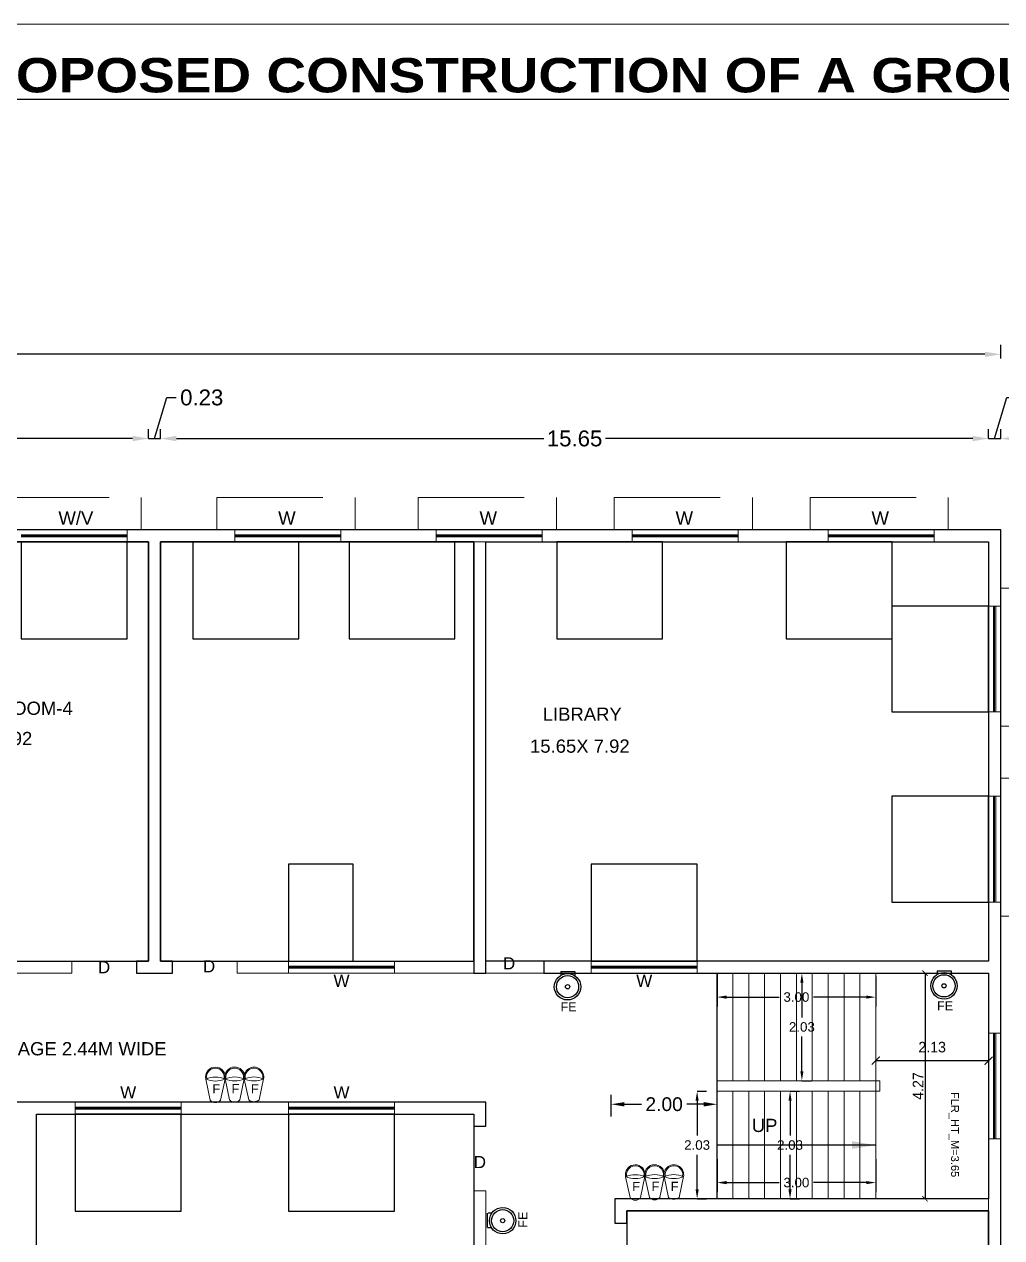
# Model space of a CAD drawing. Header units: metres. Extents: x -278 to 15491, y -352 to 277.
# Drawn here: x 15291.73 to 15310.2, y -271.93 to -248.99 of the extents above; entities that cross this region are included whole.
import ezdxf

# ---------------------------------------------------------------- set-up
doc = ezdxf.new("R2010")
doc.units = ezdxf.units.M
doc.header["$MEASUREMENT"] = 0
doc.linetypes.add('CABLIN', pattern=[0.35, 0.25, -0.1])
for name, color, linetype in [('0 @ 1', 7, 'Continuous'), ('BLK_1_FLR_1_BLT_UP_AREA', 26, 'Continuous'), ('BLK_1_FLR_1_CARPET_AREA', 25, 'Continuous'), ('BLK_1_FLR_1_EXIT_WIDTH_DOOR', 2, 'Continuous'), ('BLK_1_FLR_1_REGULAR_ROOM_1', 117, 'Continuous'), ('BLK_1_FLR_1_STAIR_2', 1, 'Continuous')]:
    doc.layers.add(name, color=color, linetype=linetype)
for name, color, linetype, lineweight in [('BLK_1_FLR_1_ROOM_1_LIGHT_VENTILATION_1', 232, 'Continuous', 30), ('BLK_1_FLR_1_STAIR_2_FLIGHT_1', 7, 'Continuous', 0), ('BLK_1_FLR_1_STAIR_2_FLIGHT_2', 7, 'Continuous', 0), ('BLK_1_FLR_1_STAIR_2_LANDING_1', 7, 'Continuous', 0)]:
    doc.layers.add(name, color=color, linetype=linetype, lineweight=lineweight)
doc.styles.add('56', font='')
doc.styles.add('M Arial', font='arial.ttf', dxfattribs={"height": 9})
doc.styles.add('PRASATH', font='FRADMCN.TTF', dxfattribs={"height": 0.2})
doc.styles.get("Standard").update_dxf_attribs({"font": 'arial.ttf'})
doc.styles.add('USA TEXT', font='GOTHIC.TTF')
doc.styles.get('56').set_extended_font_data('Arial Black')
doc.dimstyles.new('1-100-ED', dxfattribs={"dimtxt": 0.2, "dimasz": 0.15, "dimexe": 0.18, "dimexo": 0.0625, "dimgap": 0.15, "dimtad": 1, "dimzin": 0, "dimdsep": 46, "dimtxsty": 'USA TEXT', "dimblk": 'ARCHTICK', "dimcen": 0.1, "dimse1": 1, "dimse2": 1, "dimclrd": 256, "dimclrt": 256, "dimadec": 0, "dimazin": 0, "dimtfac": 1, "dimtofl": 0, "dimtmove": 0, "dimatfit": 3, "dimldrblk": 'ARCHTICK', "dimfxl": 0, "dimtolj": 1, "dimtzin": 0, "dimarcsym": 0})
doc.dimstyles.new('Annotative', dxfattribs={"dimscale": 0, "dimtxt": 0.3, "dimasz": 0.3, "dimexe": 0.18, "dimexo": 0.0625, "dimgap": 0.09, "dimtad": 0, "dimzin": 0, "dimdsep": 46, "dimtxsty": 'Standard', "dimcen": 0.09, "dimadec": 0, "dimazin": 0, "dimtfac": 1, "dimtofl": 0, "dimtmove": 0, "dimatfit": 3, "dimfxl": 0, "dimtolj": 1, "dimtzin": 0, "dimarcsym": 0})
doc.dimstyles.new('PRASATH', dxfattribs={"dimtxt": 0.2, "dimasz": 0.1, "dimexe": 0.18, "dimexo": 0.0625, "dimgap": 0.03, "dimtad": 1, "dimzin": 0, "dimdsep": 46, "dimtxsty": 'PRASATH', "dimblk": 'ARCHTICK', "dimcen": 0.09, "dimse1": 1, "dimse2": 1, "dimclrd": 253, "dimclre": 3, "dimclrt": 4, "dimadec": 0, "dimazin": 0, "dimtfac": 1, "dimtix": 1, "dimtofl": 0, "dimtmove": 1, "dimatfit": 3, "dimfxl": 0, "dimtolj": 1, "dimtzin": 0, "dimarcsym": 0})
doc.dimstyles.new('Standard$0', dxfattribs={"dimtxt": 0.5, "dimasz": 0.5, "dimexe": 0, "dimexo": 1, "dimgap": 0, "dimtad": 0, "dimdec": 4, "dimzin": 0, "dimdsep": 46, "dimlunit": 4, "dimtxsty": 'Standard', "dimcen": 0.09, "dimadec": 0, "dimazin": 0, "dimtfac": 1, "dimtdec": 4, "dimtofl": 0, "dimtmove": 0, "dimatfit": 3, "dimfxl": 0, "dimtolj": 1, "dimtzin": 0, "dimarcsym": 0})

# ---------------------------------------------------------------- blocks, each defined once
blk = doc.blocks.new('*D106')
at = {"color": 0, "lineweight": -2, "ltscale": 10}
for p, q in [((15288.157, -256.823), (15288.157, -256.643)), ((15294.077, -256.823), (15294.077, -256.643)), ((15288.457, -256.823), (15290.639, -256.823)), ((15293.777, -256.823), (15291.595, -256.823))]:
    blk.add_line(p, q, dxfattribs=at)
at = {"color": 0, "lineweight": 0, "ltscale": 10}
for points in [[(15288.457, -256.773), (15288.457, -256.873), (15288.157, -256.823)], [(15293.777, -256.773), (15293.777, -256.873), (15294.077, -256.823)]]:
    blk.add_solid(points, dxfattribs=at)
at = {"layer": 'Defpoints', "color": 0, "lineweight": 0, "ltscale": 10}
for p in [(15288.157, -256.823), (15294.077, -256.823), (15294.077, -256.823)]:
    blk.add_point(p, dxfattribs=at)
at = {"color": 0, "lineweight": 0, "ltscale": 10, "insert": (15291.117, -256.823), "char_height": 0.3, "attachment_point": 5}
blk.add_mtext('\\A1;5.92', dxfattribs=at)
blk = doc.blocks.new('*D107')
at = {"color": 0, "lineweight": -2, "ltscale": 10}
for p, q in [((15294.192, -256.823), (15294.424, -256.048)), ((15294.424, -256.048), (15294.604, -256.048)), ((15294.077, -256.823), (15294.077, -256.643)), ((15294.306, -256.823), (15294.306, -256.643)), ((15293.777, -256.823), (15293.477, -256.823)), ((15294.077, -256.823), (15294.306, -256.823)), ((15294.606, -256.823), (15294.906, -256.823))]:
    blk.add_line(p, q, dxfattribs=at)
at = {"color": 0, "lineweight": 0, "ltscale": 10}
for points in [[(15293.777, -256.773), (15293.777, -256.873), (15294.077, -256.823)], [(15294.606, -256.773), (15294.606, -256.873), (15294.306, -256.823)]]:
    blk.add_solid(points, dxfattribs=at)
at = {"layer": 'Defpoints', "color": 0, "lineweight": 0, "ltscale": 10}
for p in [(15294.077, -256.823), (15294.306, -256.823), (15294.306, -256.823)]:
    blk.add_point(p, dxfattribs=at)
at = {"color": 0, "lineweight": 0, "ltscale": 10, "insert": (15295.084, -256.048), "char_height": 0.3, "attachment_point": 5}
blk.add_mtext('\\A1;0.23', dxfattribs=at)
blk = doc.blocks.new('*D108')
at = {"color": 0, "lineweight": -2, "ltscale": 10}
for p, q in [((15294.306, -256.823), (15294.306, -256.643)), ((15309.956, -256.823), (15309.956, -256.643)), ((15294.606, -256.823), (15301.548, -256.823)), ((15309.656, -256.823), (15302.714, -256.823))]:
    blk.add_line(p, q, dxfattribs=at)
at = {"color": 0, "lineweight": 0, "ltscale": 10}
for points in [[(15294.606, -256.773), (15294.606, -256.873), (15294.306, -256.823)], [(15309.656, -256.773), (15309.656, -256.873), (15309.956, -256.823)]]:
    blk.add_solid(points, dxfattribs=at)
at = {"layer": 'Defpoints', "color": 0, "lineweight": 0, "ltscale": 10}
for p in [(15294.306, -256.823), (15309.956, -256.823), (15309.956, -256.823)]:
    blk.add_point(p, dxfattribs=at)
at = {"color": 0, "lineweight": 0, "ltscale": 10, "insert": (15302.131, -256.823), "char_height": 0.3, "attachment_point": 5}
blk.add_mtext('\\A1;15.65', dxfattribs=at)
blk = doc.blocks.new('*D109')
at = {"color": 0, "lineweight": -2, "ltscale": 10}
for p, q in [((15310.07, -256.823), (15310.303, -256.048)), ((15310.303, -256.048), (15310.483, -256.048)), ((15309.956, -256.823), (15309.956, -256.643)), ((15310.185, -256.823), (15310.185, -256.643)), ((15309.656, -256.823), (15309.356, -256.823)), ((15309.956, -256.823), (15310.185, -256.823)), ((15310.485, -256.823), (15310.785, -256.823))]:
    blk.add_line(p, q, dxfattribs=at)
at = {"color": 0, "lineweight": 0, "ltscale": 10}
for points in [[(15309.656, -256.773), (15309.656, -256.873), (15309.956, -256.823)], [(15310.485, -256.773), (15310.485, -256.873), (15310.185, -256.823)]]:
    blk.add_solid(points, dxfattribs=at)
at = {"layer": 'Defpoints', "color": 0, "lineweight": 0, "ltscale": 10}
for p in [(15309.956, -256.823), (15310.185, -256.823), (15310.185, -256.823)]:
    blk.add_point(p, dxfattribs=at)
at = {"color": 0, "lineweight": 0, "ltscale": 10, "insert": (15310.962, -256.048), "char_height": 0.3, "attachment_point": 5}
blk.add_mtext('\\A1;0.23', dxfattribs=at)
blk = doc.blocks.new('*D117')
at = {"color": 0, "lineweight": -2, "ltscale": 10}
for p, q in [((15269.482, -255.308), (15269.482, -255.051)), ((15310.185, -255.308), (15310.185, -255.051)), ((15269.782, -255.231), (15289.232, -255.231)), ((15309.885, -255.231), (15290.435, -255.231))]:
    blk.add_line(p, q, dxfattribs=at)
at = {"color": 0, "lineweight": 0, "ltscale": 10}
for points in [[(15269.782, -255.181), (15269.782, -255.281), (15269.482, -255.231)], [(15309.885, -255.181), (15309.885, -255.281), (15310.185, -255.231)]]:
    blk.add_solid(points, dxfattribs=at)
at = {"layer": 'Defpoints', "color": 0, "lineweight": 0, "ltscale": 10}
for p in [(15310.185, -255.231), (15269.482, -255.371), (15310.185, -255.371)]:
    blk.add_point(p, dxfattribs=at)
at = {"color": 0, "lineweight": 0, "ltscale": 10, "insert": (15289.833, -255.231), "char_height": 0.3, "attachment_point": 5}
blk.add_mtext('\\A1;40.70', dxfattribs=at)
blk = doc.blocks.new('GRT')
for p, q in [((5950.794, 119.102), (5950.794, 118.996)), ((5951.195, 118.984), (5951.195, 119.09))]:
    blk.add_line(p, q)
at = {"linetype": 'ByBlock', "ltscale": 0.5}
blk.add_line((5950.794, 119.102), (5951.195, 119.102), dxfattribs=at)
for radius in [0.367, 0.308, 0.0591]:
    blk.add_circle((5950.985, 118.683), radius)
blk = doc.blocks.new('GRYTI')
at = {"lineweight": 0, "xscale": 0.6810746850801825, "yscale": 0.6810746850801825, "zscale": 0.6810746850801825}
blk.add_blockref('GRT', (11224.832, -379.269), dxfattribs=at)
at = {"lineweight": 0}
blk.add_text('FE', height=0.1703, dxfattribs=at).set_placement((15277.764, -298.902))
blk = doc.blocks.new('GDFG')
at = {"lineweight": 0}
for p, q in [((5950.518, 117.918), (5950.628, 117.402)), ((5950.993, 117.919), (5950.884, 117.402)), ((5950.993, 117.92), (5951.103, 117.403)), ((5951.468, 117.921), (5951.358, 117.403)), ((5951.468, 117.919), (5951.577, 117.403)), ((5951.943, 117.92), (5951.833, 117.403))]:
    blk.add_line(p, q, dxfattribs=at)
for centre, radius, start, end in [((5950.756, 117.968), 0.243, 12.1056, 192.1056), ((5950.756, 117.968), 0.218, 349.6094, 190.4871), ((5951.231, 117.97), 0.243, 12.1056, 192.1056), ((5951.231, 117.969), 0.218, 349.6094, 190.4871), ((5951.705, 117.969), 0.243, 347.6799, 192.1056), ((5951.706, 117.968), 0.218, 349.6094, 190.4871), ((5950.757, 117.374), 0.594, 66.533, 113.6815), ((5950.757, 118.464), 0.594, 246.3185, 293.467), ((5951.232, 117.376), 0.594, 66.533, 113.6815), ((5951.232, 118.466), 0.594, 246.3185, 293.467), ((5950.756, 117.968), 0.243, 347.6799, 348.8895), ((5951.706, 117.375), 0.594, 66.533, 113.6815), ((5951.231, 117.97), 0.243, 347.6799, 348.3201), ((5951.706, 118.465), 0.594, 246.3185, 293.467)]:
    blk.add_arc(centre, radius, start, end, dxfattribs=at)
at = {"lineweight": 0, "char_height": 0.22858, "attachment_point": 1, "style": 'M Arial'}
for insert in [(5950.408, 117.791), (5950.883, 117.793), (5951.357, 117.792)]:
    blk.add_mtext_dynamic_manual_height_columns('{\\W3.054932; }F', width=0.69628, gutter_width=1.143, heights=[0], dxfattribs=dict(at, insert=insert))
blk = doc.blocks.new('*D306')
at = {"layer": 'BLK_1_FLR_1_EXIT_WIDTH_DOOR', "color": 2, "lineweight": -2, "ltscale": 10}
for p, q in [((15302.823, -269.638), (15302.823, -269.229)), ((15304.823, -269.638), (15304.823, -269.229)), ((15303.073, -269.409), (15303.393, -269.409)), ((15304.573, -269.409), (15304.252, -269.409))]:
    blk.add_line(p, q, dxfattribs=at)
at = {"layer": 'BLK_1_FLR_1_EXIT_WIDTH_DOOR', "color": 2, "lineweight": 0, "ltscale": 10}
for points in [[(15303.073, -269.368), (15303.073, -269.451), (15302.823, -269.409)], [(15304.573, -269.368), (15304.573, -269.451), (15304.823, -269.409)]]:
    blk.add_solid(points, dxfattribs=at)
at = {"layer": 'Defpoints', "color": 0, "lineweight": 0, "ltscale": 10}
for p in [(15304.823, -269.409), (15302.823, -269.701), (15304.823, -269.701)]:
    blk.add_point(p, dxfattribs=at)
at = {"layer": 'BLK_1_FLR_1_EXIT_WIDTH_DOOR', "color": 2, "lineweight": -2, "ltscale": 10, "insert": (15303.823, -269.409), "char_height": 0.26, "attachment_point": 5}
blk.add_mtext('\\A1;2.00', dxfattribs=at)
blk = doc.blocks.new('_ArchTick')
at = {"color": 0, "linetype": 'ByBlock', "const_width": 0.15}
blk.add_lwpolyline([(-0.5, -0.5), (0.5, 0.5)], dxfattribs=at)
blk = doc.blocks.new('*D307')
at = {"layer": 'BLK_1_FLR_1_STAIR_2_LANDING_1', "color": 2, "lineweight": -2}
blk.add_line((15309.956, -268.585), (15307.823, -268.585), dxfattribs=at)
at = {"layer": 'Defpoints', "color": 0, "lineweight": 0}
for p in [(15307.823, -268.526), (15307.823, -268.585), (15309.956, -268.526)]:
    blk.add_point(p, dxfattribs=at)
at = {"layer": 'BLK_1_FLR_1_STAIR_2_LANDING_1', "color": 2, "lineweight": -2, "xscale": 0.15, "yscale": 0.15, "zscale": 0.15, "rotation": 180}
blk.add_blockref('_ArchTick', (15307.823, -268.585), dxfattribs=at)
at = {"layer": 'BLK_1_FLR_1_STAIR_2_LANDING_1', "color": 2, "lineweight": -2, "xscale": 0.15, "yscale": 0.15, "zscale": 0.15}
blk.add_blockref('_ArchTick', (15309.956, -268.585), dxfattribs=at)
at = {"layer": 'BLK_1_FLR_1_STAIR_2_LANDING_1', "color": 2, "insert": (15308.889, -268.33), "char_height": 0.2, "attachment_point": 5, "style": 'USA TEXT'}
blk.add_mtext('\\A1;2.13', dxfattribs=at)
blk = doc.blocks.new('*D308')
at = {"layer": 'BLK_1_FLR_1_STAIR_2_FLIGHT_1', "color": 0, "linetype": 'Continuous', "lineweight": -2}
for p, q in [((15306.203, -269.164), (15306.383, -269.164)), ((15306.203, -271.197), (15306.383, -271.197))]:
    blk.add_line(p, q, dxfattribs=at)
at = {"layer": 'BLK_1_FLR_1_STAIR_2_FLIGHT_1', "color": 0, "lineweight": -2}
for p, q in [((15306.203, -269.344), (15306.203, -269.999)), ((15306.203, -271.017), (15306.203, -270.363))]:
    blk.add_line(p, q, dxfattribs=at)
at = {"layer": 'BLK_1_FLR_1_STAIR_2_FLIGHT_1', "color": 0, "linetype": 'Continuous', "lineweight": 0}
for points in [[(15306.173, -269.344), (15306.233, -269.344), (15306.203, -269.164)], [(15306.173, -271.017), (15306.233, -271.017), (15306.203, -271.197)]]:
    blk.add_solid(points, dxfattribs=at)
at = {"layer": 'Defpoints', "color": 0, "linetype": 'Continuous', "lineweight": 0}
for p in [(15306.203, -269.164), (15306.203, -271.197), (15306.203, -271.197)]:
    blk.add_point(p, dxfattribs=at)
at = {"layer": 'BLK_1_FLR_1_STAIR_2_FLIGHT_1', "color": 0, "linetype": 'Continuous', "insert": (15306.203, -270.181), "char_height": 0.18, "attachment_point": 5}
blk.add_mtext('\\A1;2.03', dxfattribs=at)
blk = doc.blocks.new('*D309')
at = {"layer": 'BLK_1_FLR_1_STAIR_2_LANDING_1', "color": 1, "lineweight": -2}
blk.add_line((15308.755, -266.931), (15308.755, -271.197), dxfattribs=at)
at = {"layer": 'Defpoints', "color": 0, "lineweight": 0}
for p in [(15308.759, -266.931), (15308.755, -271.197), (15308.759, -271.197)]:
    blk.add_point(p, dxfattribs=at)
at = {"layer": 'BLK_1_FLR_1_STAIR_2_LANDING_1', "color": 1, "lineweight": -2, "xscale": 0.1, "yscale": 0.1, "zscale": 0.1}
for p, rotation in [((15308.755, -266.931), 90), ((15308.755, -271.197), 270)]:
    blk.add_blockref('_ArchTick', p, dxfattribs=dict(at, rotation=rotation))
at = {"layer": 'BLK_1_FLR_1_STAIR_2_LANDING_1', "color": 1, "insert": (15308.623, -269.064), "char_height": 0.2, "attachment_point": 5, "rotation": 90, "style": 'PRASATH'}
blk.add_mtext('\\A1;4.27', dxfattribs=at)
blk = doc.blocks.new('*D310')
at = {"layer": 'BLK_1_FLR_1_STAIR_2_FLIGHT_2', "color": 0, "linetype": 'Continuous', "lineweight": -2}
for p, q in [((15306.427, -266.931), (15306.607, -266.931)), ((15306.427, -268.965), (15306.607, -268.965))]:
    blk.add_line(p, q, dxfattribs=at)
at = {"layer": 'BLK_1_FLR_1_STAIR_2_FLIGHT_2', "color": 0, "lineweight": -2}
for p, q in [((15306.427, -267.111), (15306.427, -267.766)), ((15306.427, -268.785), (15306.427, -268.13))]:
    blk.add_line(p, q, dxfattribs=at)
at = {"layer": 'BLK_1_FLR_1_STAIR_2_FLIGHT_2', "color": 0, "linetype": 'Continuous', "lineweight": 0}
for points in [[(15306.397, -267.111), (15306.457, -267.111), (15306.427, -266.931)], [(15306.397, -268.785), (15306.457, -268.785), (15306.427, -268.965)]]:
    blk.add_solid(points, dxfattribs=at)
at = {"layer": 'Defpoints', "color": 0, "linetype": 'Continuous', "lineweight": 0}
for p in [(15306.427, -266.931), (15306.427, -268.965), (15306.427, -268.965)]:
    blk.add_point(p, dxfattribs=at)
at = {"layer": 'BLK_1_FLR_1_STAIR_2_FLIGHT_2', "color": 0, "linetype": 'Continuous', "insert": (15306.427, -267.948), "char_height": 0.18, "attachment_point": 5}
blk.add_mtext('\\A1;2.03', dxfattribs=at)
blk = doc.blocks.new('*D311')
at = {"layer": 'BLK_1_FLR_1_STAIR_2_FLIGHT_2', "color": 0, "linetype": 'Continuous', "lineweight": -2}
for p, q in [((15304.823, -266.943), (15304.823, -267.563)), ((15307.823, -266.993), (15307.823, -267.563))]:
    blk.add_line(p, q, dxfattribs=at)
at = {"layer": 'BLK_1_FLR_1_STAIR_2_FLIGHT_2', "color": 0, "lineweight": -2}
for p, q in [((15305.003, -267.383), (15305.999, -267.383)), ((15307.643, -267.383), (15306.646, -267.383))]:
    blk.add_line(p, q, dxfattribs=at)
at = {"layer": 'BLK_1_FLR_1_STAIR_2_FLIGHT_2', "color": 0, "linetype": 'Continuous', "lineweight": 0}
for points in [[(15305.003, -267.353), (15305.003, -267.413), (15304.823, -267.383)], [(15307.643, -267.353), (15307.643, -267.413), (15307.823, -267.383)]]:
    blk.add_solid(points, dxfattribs=at)
at = {"layer": 'Defpoints', "color": 0, "linetype": 'Continuous', "lineweight": 0}
for p in [(15304.823, -266.88), (15307.823, -266.931), (15307.823, -267.383)]:
    blk.add_point(p, dxfattribs=at)
at = {"layer": 'BLK_1_FLR_1_STAIR_2_FLIGHT_2', "color": 0, "linetype": 'Continuous', "insert": (15306.323, -267.383), "char_height": 0.18, "attachment_point": 5}
blk.add_mtext('\\A1;3.00', dxfattribs=at)
blk = doc.blocks.new('*D312')
at = {"layer": 'BLK_1_FLR_1_STAIR_2', "color": 0, "linetype": 'Continuous', "lineweight": -2}
for p, q in [((15304.447, -269.164), (15304.627, -269.164)), ((15304.447, -271.197), (15304.627, -271.197))]:
    blk.add_line(p, q, dxfattribs=at)
at = {"layer": 'BLK_1_FLR_1_STAIR_2', "color": 0, "lineweight": -2}
for p, q in [((15304.447, -269.344), (15304.447, -269.999)), ((15304.447, -271.017), (15304.447, -270.363))]:
    blk.add_line(p, q, dxfattribs=at)
at = {"layer": 'BLK_1_FLR_1_STAIR_2', "color": 0, "linetype": 'Continuous', "lineweight": 0}
for points in [[(15304.417, -269.344), (15304.477, -269.344), (15304.447, -269.164)], [(15304.417, -271.017), (15304.477, -271.017), (15304.447, -271.197)]]:
    blk.add_solid(points, dxfattribs=at)
at = {"layer": 'Defpoints', "color": 0, "linetype": 'Continuous', "lineweight": 0}
for p in [(15304.447, -269.164), (15304.447, -271.197), (15304.447, -271.197)]:
    blk.add_point(p, dxfattribs=at)
at = {"layer": 'BLK_1_FLR_1_STAIR_2', "color": 0, "linetype": 'Continuous', "insert": (15304.447, -270.181), "char_height": 0.18, "attachment_point": 5}
blk.add_mtext('\\A1;2.03', dxfattribs=at)
blk = doc.blocks.new('*D313')
at = {"layer": 'BLK_1_FLR_1_STAIR_2_FLIGHT_1', "color": 0, "linetype": 'Continuous', "lineweight": -2}
for p, q in [((15304.823, -270.45), (15304.823, -271.07)), ((15307.823, -270.45), (15307.823, -271.07))]:
    blk.add_line(p, q, dxfattribs=at)
at = {"layer": 'BLK_1_FLR_1_STAIR_2_FLIGHT_1', "color": 0, "lineweight": -2}
for p, q in [((15305.003, -270.89), (15305.999, -270.89)), ((15307.643, -270.89), (15306.646, -270.89))]:
    blk.add_line(p, q, dxfattribs=at)
at = {"layer": 'BLK_1_FLR_1_STAIR_2_FLIGHT_1', "color": 0, "linetype": 'Continuous', "lineweight": 0}
for points in [[(15305.003, -270.86), (15305.003, -270.92), (15304.823, -270.89)], [(15307.643, -270.86), (15307.643, -270.92), (15307.823, -270.89)]]:
    blk.add_solid(points, dxfattribs=at)
at = {"layer": 'Defpoints', "color": 0, "linetype": 'Continuous', "lineweight": 0}
for p in [(15304.823, -270.387), (15307.823, -270.387), (15307.823, -270.89)]:
    blk.add_point(p, dxfattribs=at)
at = {"layer": 'BLK_1_FLR_1_STAIR_2_FLIGHT_1', "color": 0, "linetype": 'Continuous', "insert": (15306.323, -270.89), "char_height": 0.18, "attachment_point": 5}
blk.add_mtext('\\A1;3.00', dxfattribs=at)

msp = doc.modelspace()

# ---------------------------------------------------------------- linework, layer by layer
at = {"linetype": 'CABLIN', "lineweight": 0, "ltscale": 8}
for p, q in [((15291.332, -257.939), (15293.942, -257.939)), ((15293.942, -257.939), (15293.942, -258.549)), ((15295.371, -258.549), (15295.371, -257.939)), ((15295.371, -257.939), (15297.981, -257.939)), ((15297.981, -257.939), (15297.981, -258.549)), ((15299.177, -258.549), (15299.177, -257.939)), ((15299.177, -257.939), (15301.787, -257.939)), ((15301.787, -257.939), (15301.787, -258.549)), ((15302.882, -258.549), (15302.882, -257.939)), ((15302.882, -257.939), (15305.491, -257.939)), ((15305.491, -257.939), (15305.491, -258.549)), ((15306.585, -258.549), (15306.585, -257.939)), ((15306.585, -257.939), (15309.194, -257.939)), ((15309.194, -257.939), (15309.194, -258.549)), ((15310.185, -259.651), (15310.795, -259.651)), ((15310.795, -262.261), (15310.185, -262.261)), ((15310.185, -263.246), (15310.795, -263.246)), ((15310.795, -265.855), (15310.185, -265.855))]:
    msp.add_line(p, q, dxfattribs=at)
at = {"lineweight": 0}
for p, q in [((15310.185, -258.549), (15269.482, -258.549)), ((15310.185, -258.549), (15310.185, -288.569)), ((15288.157, -258.778), (15294.077, -258.778)), ((15294.077, -266.702), (15294.077, -258.778)), ((15294.306, -266.702), (15294.306, -258.778)), ((15294.306, -258.778), (15309.956, -258.778)), ((15309.956, -258.778), (15309.956, -266.702)), ((15289.606, -266.702), (15292.629, -266.702)), ((15292.629, -266.931), (15292.629, -266.702)), ((15293.849, -266.702), (15294.077, -266.702)), ((15293.849, -266.931), (15293.849, -266.702)), ((15294.306, -266.702), (15294.534, -266.702)), ((15294.534, -266.931), (15294.534, -266.702)), ((15295.754, -266.702), (15300.226, -266.702)), ((15295.754, -266.931), (15295.754, -266.702)), ((15301.547, -266.702), (15309.956, -266.702)), ((15289.606, -266.931), (15292.629, -266.931)), ((15293.849, -266.931), (15294.534, -266.931)), ((15295.754, -266.931), (15309.956, -266.931)), ((15309.956, -266.931), (15309.956, -288.341)), ((15304.823, -268.965), (15307.899, -268.965)), ((15307.899, -269.164), (15307.899, -268.965)), ((15304.823, -269.164), (15307.899, -269.164)), ((15291.502, -269.369), (15300.455, -269.369)), ((15300.455, -269.369), (15300.455, -269.826)), ((15291.959, -277.521), (15291.959, -269.597)), ((15300.226, -269.597), (15291.959, -269.597)), ((15300.226, -269.597), (15300.226, -269.826)), ((15300.455, -269.826), (15300.225, -269.826)), ((15300.455, -271.046), (15300.225, -271.046)), ((15300.226, -271.046), (15300.226, -276.073)), ((15300.455, -271.046), (15300.455, -276.073)), ((15309.956, -271.197), (15302.893, -271.197)), ((15302.893, -271.197), (15302.893, -271.655)), ((15309.956, -271.426), (15303.121, -271.426)), ((15303.121, -271.426), (15303.121, -271.655))]:
    msp.add_line(p, q, dxfattribs=at)
at = {"lineweight": 0, "ltscale": 10}
for p, q in [((15293.672, -258.778), (15293.672, -258.549)), ((15295.711, -258.778), (15295.711, -258.549)), ((15297.711, -258.778), (15297.711, -258.549)), ((15299.517, -258.778), (15299.517, -258.549)), ((15301.517, -258.778), (15301.517, -258.549)), ((15303.221, -258.778), (15303.221, -258.549)), ((15305.221, -258.778), (15305.221, -258.549)), ((15306.924, -258.778), (15306.924, -258.549)), ((15308.924, -258.778), (15308.924, -258.549)), ((15291.672, -258.644), (15293.672, -258.644)), ((15291.672, -258.664), (15293.672, -258.664)), ((15291.672, -258.684), (15293.672, -258.684)), ((15295.711, -258.644), (15297.711, -258.644)), ((15295.711, -258.664), (15297.711, -258.664)), ((15295.711, -258.684), (15297.711, -258.684)), ((15299.517, -258.644), (15301.517, -258.644)), ((15299.517, -258.664), (15301.517, -258.664)), ((15299.517, -258.684), (15301.517, -258.684)), ((15303.221, -258.644), (15305.221, -258.644)), ((15303.221, -258.664), (15305.221, -258.664)), ((15303.221, -258.684), (15305.221, -258.684)), ((15306.924, -258.644), (15308.924, -258.644)), ((15306.924, -258.664), (15308.924, -258.664)), ((15306.924, -258.684), (15308.924, -258.684)), ((15309.956, -259.991), (15310.185, -259.991)), ((15310.05, -259.991), (15310.05, -261.991)), ((15310.07, -259.991), (15310.07, -261.991)), ((15310.09, -259.991), (15310.09, -261.991)), ((15309.956, -261.991), (15310.185, -261.991)), ((15309.956, -263.586), (15310.185, -263.586)), ((15310.05, -263.586), (15310.05, -265.586)), ((15310.07, -263.586), (15310.07, -265.586)), ((15310.09, -263.586), (15310.09, -265.586)), ((15309.956, -265.586), (15310.185, -265.586)), ((15296.726, -266.702), (15296.726, -266.931)), ((15298.726, -266.796), (15296.726, -266.796)), ((15298.726, -266.702), (15298.726, -266.931)), ((15300.456, -266.702), (15300.456, -266.931)), ((15301.547, -266.702), (15301.547, -266.931)), ((15302.447, -266.702), (15302.447, -266.931)), ((15304.447, -266.796), (15302.447, -266.796)), ((15304.447, -266.702), (15304.447, -266.931)), ((15298.726, -266.816), (15296.726, -266.816)), ((15298.726, -266.836), (15296.726, -266.836)), ((15304.447, -266.816), (15302.447, -266.816)), ((15304.447, -266.836), (15302.447, -266.836)), ((15309.956, -268.064), (15310.185, -268.064)), ((15310.05, -270.064), (15310.05, -268.064)), ((15310.07, -270.064), (15310.07, -268.064)), ((15310.09, -270.064), (15310.09, -268.064)), ((15292.694, -269.369), (15292.694, -269.597)), ((15294.694, -269.463), (15292.694, -269.463)), ((15294.694, -269.483), (15292.694, -269.483)), ((15294.694, -269.503), (15292.694, -269.503)), ((15294.694, -269.369), (15294.694, -269.597)), ((15296.726, -269.369), (15296.726, -269.597)), ((15298.726, -269.463), (15296.726, -269.463)), ((15298.726, -269.483), (15296.726, -269.483)), ((15298.726, -269.503), (15296.726, -269.503)), ((15298.726, -269.369), (15298.726, -269.597)), ((15309.956, -270.064), (15310.185, -270.064)), ((15302.893, -271.655), (15303.121, -271.655))]:
    msp.add_line(p, q, dxfattribs=at)
msp.add_lwpolyline([(15262.322, -248.991), (15382.947, -248.991), (15382.947, -334.031), (15262.322, -334.031)], close=True, dxfattribs=at)
at = {"color": 1, "lineweight": 0, "ltscale": 10}
for centre, radius, start, end in [((15295.342, -269.255), 0.123, 217.2061, 322.7939), ((15295.706, -269.236), 0.134, 222.9256, 317.0744), ((15296.071, -269.192), 0.168, 234.2866, 305.7134), ((15303.278, -271.101), 0.123, 217.2061, 322.7939), ((15303.643, -271.083), 0.134, 222.9256, 317.0744), ((15304.007, -271.038), 0.168, 234.2866, 305.7134)]:
    msp.add_arc(centre, radius, start, end, dxfattribs=at)
at = {"layer": 'BLK_1_FLR_1_BLT_UP_AREA', "color": 26}
msp.add_lwpolyline([(15288.378, -288.569), (15288.378, -276.226), (15291.73, -276.226), (15291.73, -288.569), (15310.185, -288.569), (15310.185, -258.549), (15269.482, -258.549), (15269.482, -288.569)], close=True, dxfattribs=at)
at = {"layer": 'BLK_1_FLR_1_CARPET_AREA', "color": 15}
for points in [[(15288.157, -258.778), (15294.077, -258.778), (15294.077, -266.702), (15293.849, -266.702), (15293.849, -266.931), (15294.534, -266.931), (15294.534, -266.702), (15294.306, -266.702), (15294.306, -258.778), (15300.226, -258.778), (15300.226, -266.931), (15300.456, -266.931), (15300.456, -258.778), (15309.956, -258.778), (15309.956, -266.702), (15301.547, -266.702), (15301.547, -266.931), (15309.956, -266.931), (15309.956, -271.197), (15302.893, -271.197), (15302.893, -271.655), (15303.121, -271.655), (15303.121, -271.426), (15309.956, -271.426), (15309.956, -279.321)], [(15291.959, -277.521), (15291.959, -269.597), (15300.226, -269.597), (15300.226, -269.826), (15300.455, -269.826), (15300.455, -269.369), (15291.502, -269.369)]]:
    msp.add_lwpolyline(points, dxfattribs=at)
at = {"layer": 'BLK_1_FLR_1_REGULAR_ROOM_1', "color": 3}
for points in [[(15288.157, -266.702), (15294.077, -266.702), (15294.077, -258.778), (15288.157, -258.778)], [(15294.306, -266.702), (15300.226, -266.702), (15300.226, -258.778), (15294.306, -258.778)], [(15300.456, -258.778), (15309.956, -258.778), (15309.956, -266.702), (15300.456, -266.702)], [(15291.959, -269.597), (15300.226, -269.597), (15300.226, -277.521), (15291.959, -277.521)], [(15303.121, -279.321), (15309.956, -279.321), (15309.956, -271.426), (15303.121, -271.426)]]:
    msp.add_lwpolyline(points, close=True, dxfattribs=at)
at = {"layer": 'BLK_1_FLR_1_ROOM_1_LIGHT_VENTILATION_1', "color": 1}
for points in [[(15293.672, -258.778), (15291.672, -258.778), (15291.672, -260.608), (15293.672, -260.608)], [(15296.917, -258.778), (15294.917, -258.778), (15294.917, -260.608), (15296.917, -260.608)], [(15299.868, -258.778), (15297.868, -258.778), (15297.868, -260.608), (15299.868, -260.608)], [(15303.794, -258.778), (15301.794, -258.778), (15301.794, -260.608), (15303.794, -260.608)], [(15308.131, -258.778), (15306.131, -258.778), (15306.131, -260.608), (15308.131, -260.608)], [(15309.956, -261.991), (15309.956, -259.991), (15308.126, -259.991), (15308.126, -261.991)], [(15309.956, -265.586), (15309.956, -263.586), (15308.126, -263.586), (15308.126, -265.586)], [(15297.946, -264.872), (15296.726, -264.872), (15296.726, -266.702), (15297.946, -266.702)], [(15304.447, -264.872), (15302.447, -264.872), (15302.447, -266.702), (15304.447, -266.702)], [(15294.694, -269.597), (15292.694, -269.597), (15292.694, -271.427), (15294.694, -271.427)], [(15298.726, -269.597), (15296.726, -269.597), (15296.726, -271.427), (15298.726, -271.427)]]:
    msp.add_lwpolyline(points, close=True, dxfattribs=at)
at = {"layer": 'BLK_1_FLR_1_STAIR_2', "linetype": 'Continuous'}
msp.add_lwpolyline([(15304.823, -266.931), (15309.956, -266.931), (15309.956, -271.197), (15304.823, -271.197)], close=True, dxfattribs=at)
at = {"layer": 'BLK_1_FLR_1_STAIR_2_FLIGHT_1', "color": 7, "linetype": 'Continuous'}
for p, q in [((15304.823, -271.197), (15304.823, -269.164)), ((15305.123, -271.197), (15305.123, -269.164)), ((15305.423, -271.197), (15305.423, -269.164)), ((15305.723, -271.197), (15305.723, -269.164)), ((15306.023, -271.197), (15306.023, -269.164)), ((15306.323, -271.197), (15306.323, -269.164)), ((15306.623, -271.197), (15306.623, -269.164)), ((15306.923, -271.197), (15306.923, -269.164)), ((15307.223, -271.197), (15307.223, -269.164)), ((15307.523, -271.197), (15307.523, -269.164)), ((15307.823, -271.197), (15307.823, -269.164))]:
    msp.add_line(p, q, dxfattribs=at)
msp.add_lwpolyline([(15304.823, -269.164), (15307.823, -269.164), (15307.823, -271.197), (15304.823, -271.197)], close=True, dxfattribs=at)
at = {"layer": 'BLK_1_FLR_1_STAIR_2_FLIGHT_2', "color": 7, "linetype": 'Continuous'}
for p, q in [((15304.823, -268.965), (15304.823, -266.931)), ((15305.123, -268.965), (15305.123, -266.931)), ((15305.423, -268.965), (15305.423, -266.931)), ((15305.723, -268.965), (15305.723, -266.931)), ((15306.023, -268.965), (15306.023, -266.931)), ((15306.323, -268.965), (15306.323, -266.931)), ((15306.623, -268.965), (15306.623, -266.931)), ((15306.923, -268.965), (15306.923, -266.931)), ((15307.223, -268.965), (15307.223, -266.931)), ((15307.523, -268.965), (15307.523, -266.931)), ((15307.823, -268.965), (15307.823, -266.931))]:
    msp.add_line(p, q, dxfattribs=at)
msp.add_lwpolyline([(15304.823, -268.965), (15307.823, -268.965), (15307.823, -266.931), (15304.823, -266.931)], close=True, dxfattribs=at)
at = {"layer": 'BLK_1_FLR_1_STAIR_2_LANDING_1', "color": 7, "linetype": 'Continuous'}
msp.add_lwpolyline([(15307.823, -266.931), (15309.956, -266.931), (15309.956, -271.197), (15307.823, -271.197)], close=True, dxfattribs=at)

# ---------------------------------------------------------------- block references
at = {"lineweight": 0}
for p in [(24.101, 31.25), (31.216, 31.267)]:
    msp.add_blockref('GRYTI', p, dxfattribs=at)
at = {"lineweight": 0, "xscale": 0.7676134473131045, "yscale": 0.7676134473131045, "zscale": 0.7676134473131045}
for p in [(10727.462, -359.448), (10735.398, -361.294)]:
    msp.add_blockref('GDFG', p, dxfattribs=at)
at = {"lineweight": 0, "rotation": 90}
msp.add_blockref('GRYTI', (15002.335, -15549.507), dxfattribs=at)

# ---------------------------------------------------------------- texts
at = {"style": '56'}
msp.add_text('%%U PLAN SHOWING THE PROPOSED CONSTRUCTION OF A GROUND FLOOR, FIRST FLOOR AND SECOND FLOOR  OF A SCHOOL BUILDING ', height=0.65, dxfattribs=at).set_placement((15278.985, -250.279))
at = {"lineweight": 0}
for s, height, p in [('W/V', 0.25, (15292.376, -258.452)), ('W', 0.25, (15296.529, -258.452)), ('W', 0.25, (15300.335, -258.452)), ('W', 0.25, (15304.04, -258.452)), ('W', 0.25, (15307.743, -258.452)), ('CLASS ROOM-4', 0.25, (15290.007, -262.047)), ('LIBRARY', 0.25, (15301.529, -262.159)), ('5.92X7.92', 0.25, (15290.29, -262.619)), ('15.65X 7.92', 0.25, (15301.289, -262.763)), ('D', 0.23, (15293.122, -266.932)), ('D', 0.23, (15295.107, -266.915)), ('D', 0.23, (15300.777, -266.86)), ('W', 0.23, (15297.575, -267.189)), ('W', 0.23, (15303.296, -267.189)), ('PASSAGE 2.44M WIDE', 0.25, (15290.675, -268.484)), ('W', 0.23, (15293.543, -269.298)), ('W', 0.23, (15297.575, -269.298)), ('UP', 0.25, (15305.48, -269.934)), ('D', 0.23, (15300.225, -270.617))]:
    msp.add_text(s, height=height, dxfattribs=at).set_placement(p)
at = {"layer": 'BLK_1_FLR_1_STAIR_2', "linetype": 'Continuous', "insert": (15309.203, -269.176), "char_height": 0.15, "width": 1.62309, "attachment_point": 7, "rotation": 270}
msp.add_mtext('FLR_HT_M=3.65', dxfattribs=at)

# ---------------------------------------------------------------- dimensions: what is measured, and where the dimension line sits
at = {"layer": '0 @ 1', "lineweight": 0, "ltscale": 10}
for p1, p2, distance, picture, middle in [((15269.482, -255.371), (15310.185, -255.371), 0.14, '*D117', (15289.833, -255.231)), ((15288.157, -256.823), (15294.077, -256.823), 0, '*D106', (15291.117, -256.823))]:
    dim = msp.add_aligned_dim(p1=p1, p2=p2, distance=distance, dimstyle='Annotative', override={"dimscale": 1, "dimtix": 0, "dimtofl": 0, "dimtmove": 0, "dimatfit": 3, "dimfxl": 7.5, "dimfxlon": 1, "dimarcsym": 1}, dxfattribs=at)
    dim.commit()
    dim.dimension.update_dxf_attribs({"geometry": picture, "text_midpoint": middle})
for base, p1, p2, picture, middle in [((15294.306, -256.823), (15294.077, -256.823), (15294.306, -256.823), '*D107', (15294.694, -256.048)), ((15310.185, -256.823), (15309.956, -256.823), (15310.185, -256.823), '*D109', (15310.573, -256.048)), ((15309.956, -256.823), (15294.306, -256.823), (15309.956, -256.823), '*D108', (15302.131, -256.823))]:
    dim = msp.add_linear_dim(base=base, p1=p1, p2=p2, angle=180, dimstyle='Annotative', override={"dimscale": 1, "dimtix": 0, "dimtofl": 0, "dimtmove": 1, "dimatfit": 3, "dimfxl": 7.5, "dimfxlon": 1, "dimarcsym": 1}, dxfattribs=at)
    dim.commit()
    dim.dimension.update_dxf_attribs({"geometry": picture, "text_midpoint": middle})
at = {"layer": 'BLK_1_FLR_1_EXIT_WIDTH_DOOR', "color": 2, "lineweight": -2, "ltscale": 10}
dim = msp.add_aligned_dim(p1=(15302.823, -269.701), p2=(15304.823, -269.701), distance=0.291, dimstyle='Standard$0', override={"dimtxt": 0.26, "dimasz": 0.25, "dimexe": 0.18, "dimexo": 0.0625, "dimgap": 0.09, "dimdec": 2, "dimlunit": 2, "dimclrd": 2, "dimclre": 2, "dimclrt": 2, "dimtdec": 2, "dimfxlon": 0}, dxfattribs=at)
dim.commit()
dim.dimension.update_dxf_attribs({"geometry": '*D306', "text_midpoint": (15303.823, -269.409)})
at = {"layer": 'BLK_1_FLR_1_STAIR_2', "color": 1, "linetype": 'Continuous'}
dim = msp.add_linear_dim(base=(15304.447, -271.197), p1=(15304.447, -269.164), p2=(15304.447, -271.197), angle=90, dimstyle='Standard$0', override={"dimtxt": 0.18, "dimasz": 0.18, "dimexe": 0.18, "dimexo": 0.0625, "dimgap": 0.09, "dimtih": 1, "dimtoh": 1, "dimdec": 2, "dimlunit": 2, "dimtmove": 1, "dimfxl": 5}, dxfattribs=at)
dim.commit()
dim.dimension.update_dxf_attribs({"geometry": '*D312', "text_midpoint": (15304.447, -270.181)})
at = {"layer": 'BLK_1_FLR_1_STAIR_2_FLIGHT_1', "color": 2, "linetype": 'Continuous'}
dim = msp.add_linear_dim(base=(15306.203, -271.197), p1=(15306.203, -269.164), p2=(15306.203, -271.197), angle=90, dimstyle='Standard$0', override={"dimtxt": 0.18, "dimasz": 0.18, "dimexe": 0.18, "dimexo": 0.0625, "dimgap": 0.09, "dimtih": 1, "dimtoh": 1, "dimdec": 2, "dimlunit": 2, "dimtmove": 1, "dimfxl": 5}, dxfattribs=at)
dim.commit()
dim.dimension.update_dxf_attribs({"geometry": '*D308', "text_midpoint": (15306.203, -270.181)})
at = {"layer": 'BLK_1_FLR_1_STAIR_2_FLIGHT_1', "color": 1, "linetype": 'Continuous'}
dim = msp.add_linear_dim(base=(15307.823, -270.89), p1=(15304.823, -270.387), p2=(15307.823, -270.387), dimstyle='Standard$0', override={"dimtxt": 0.18, "dimasz": 0.18, "dimexe": 0.18, "dimexo": 0.0625, "dimgap": 0.09, "dimtih": 1, "dimtoh": 1, "dimdec": 2, "dimlunit": 2, "dimtmove": 1, "dimfxl": 5}, dxfattribs=at)
dim.commit()
dim.dimension.update_dxf_attribs({"geometry": '*D313', "text_midpoint": (15306.323, -270.89)})
at = {"layer": 'BLK_1_FLR_1_STAIR_2_FLIGHT_2', "color": 1, "linetype": 'Continuous'}
dim = msp.add_linear_dim(base=(15307.823, -267.383), p1=(15304.823, -266.88), p2=(15307.823, -266.931), dimstyle='Standard$0', override={"dimtxt": 0.18, "dimasz": 0.18, "dimexe": 0.18, "dimexo": 0.0625, "dimgap": 0.09, "dimtih": 1, "dimtoh": 1, "dimdec": 2, "dimlunit": 2, "dimtmove": 1, "dimfxl": 5}, dxfattribs=at)
dim.commit()
dim.dimension.update_dxf_attribs({"geometry": '*D311', "text_midpoint": (15306.323, -267.383)})
at = {"layer": 'BLK_1_FLR_1_STAIR_2_FLIGHT_2', "color": 2, "linetype": 'Continuous'}
dim = msp.add_linear_dim(base=(15306.427, -268.965), p1=(15306.427, -266.931), p2=(15306.427, -268.965), angle=90, dimstyle='Standard$0', override={"dimtxt": 0.18, "dimasz": 0.18, "dimexe": 0.18, "dimexo": 0.0625, "dimgap": 0.09, "dimtih": 1, "dimtoh": 1, "dimdec": 2, "dimlunit": 2, "dimtmove": 1, "dimfxl": 5}, dxfattribs=at)
dim.commit()
dim.dimension.update_dxf_attribs({"geometry": '*D310', "text_midpoint": (15306.427, -267.948)})
at = {"layer": 'BLK_1_FLR_1_STAIR_2_LANDING_1', "color": 1}
dim = msp.add_linear_dim(base=(15308.755, -271.197), p1=(15308.759, -266.931), p2=(15308.759, -271.197), angle=90, dimstyle='PRASATH', override={"dimpost": '\\X', "dimclrd": 1, "dimclrt": 1}, dxfattribs=at)
dim.commit()
dim.dimension.update_dxf_attribs({"geometry": '*D309', "text_midpoint": (15308.623, -269.064)})
at = {"layer": 'BLK_1_FLR_1_STAIR_2_LANDING_1', "color": 2}
dim = msp.add_linear_dim(base=(15307.823, -268.585), p1=(15309.956, -268.526), p2=(15307.823, -268.526), angle=180, dimstyle='1-100-ED', override={"dimclrd": 2, "dimclrt": 2}, dxfattribs=at)
dim.commit()
dim.dimension.update_dxf_attribs({"geometry": '*D307', "text_midpoint": (15308.889, -268.33)})

# ---------------------------------------------------------------- leaders
at = {"layer": '0 @ 1', "lineweight": 0, "ltscale": 10}
msp.add_leader([(15307.823, -270.181), (15304.823, -270.181)], dimstyle='Annotative', override={"dimscale": 1, "dimasz": 0.45, "dimgap": 0.09, "dimtad": 0, "dimfxl": 7.5, "dimfxlon": 1, "dimarcsym": 1}, dxfattribs=at)

doc.saveas('drawing.dxf')
